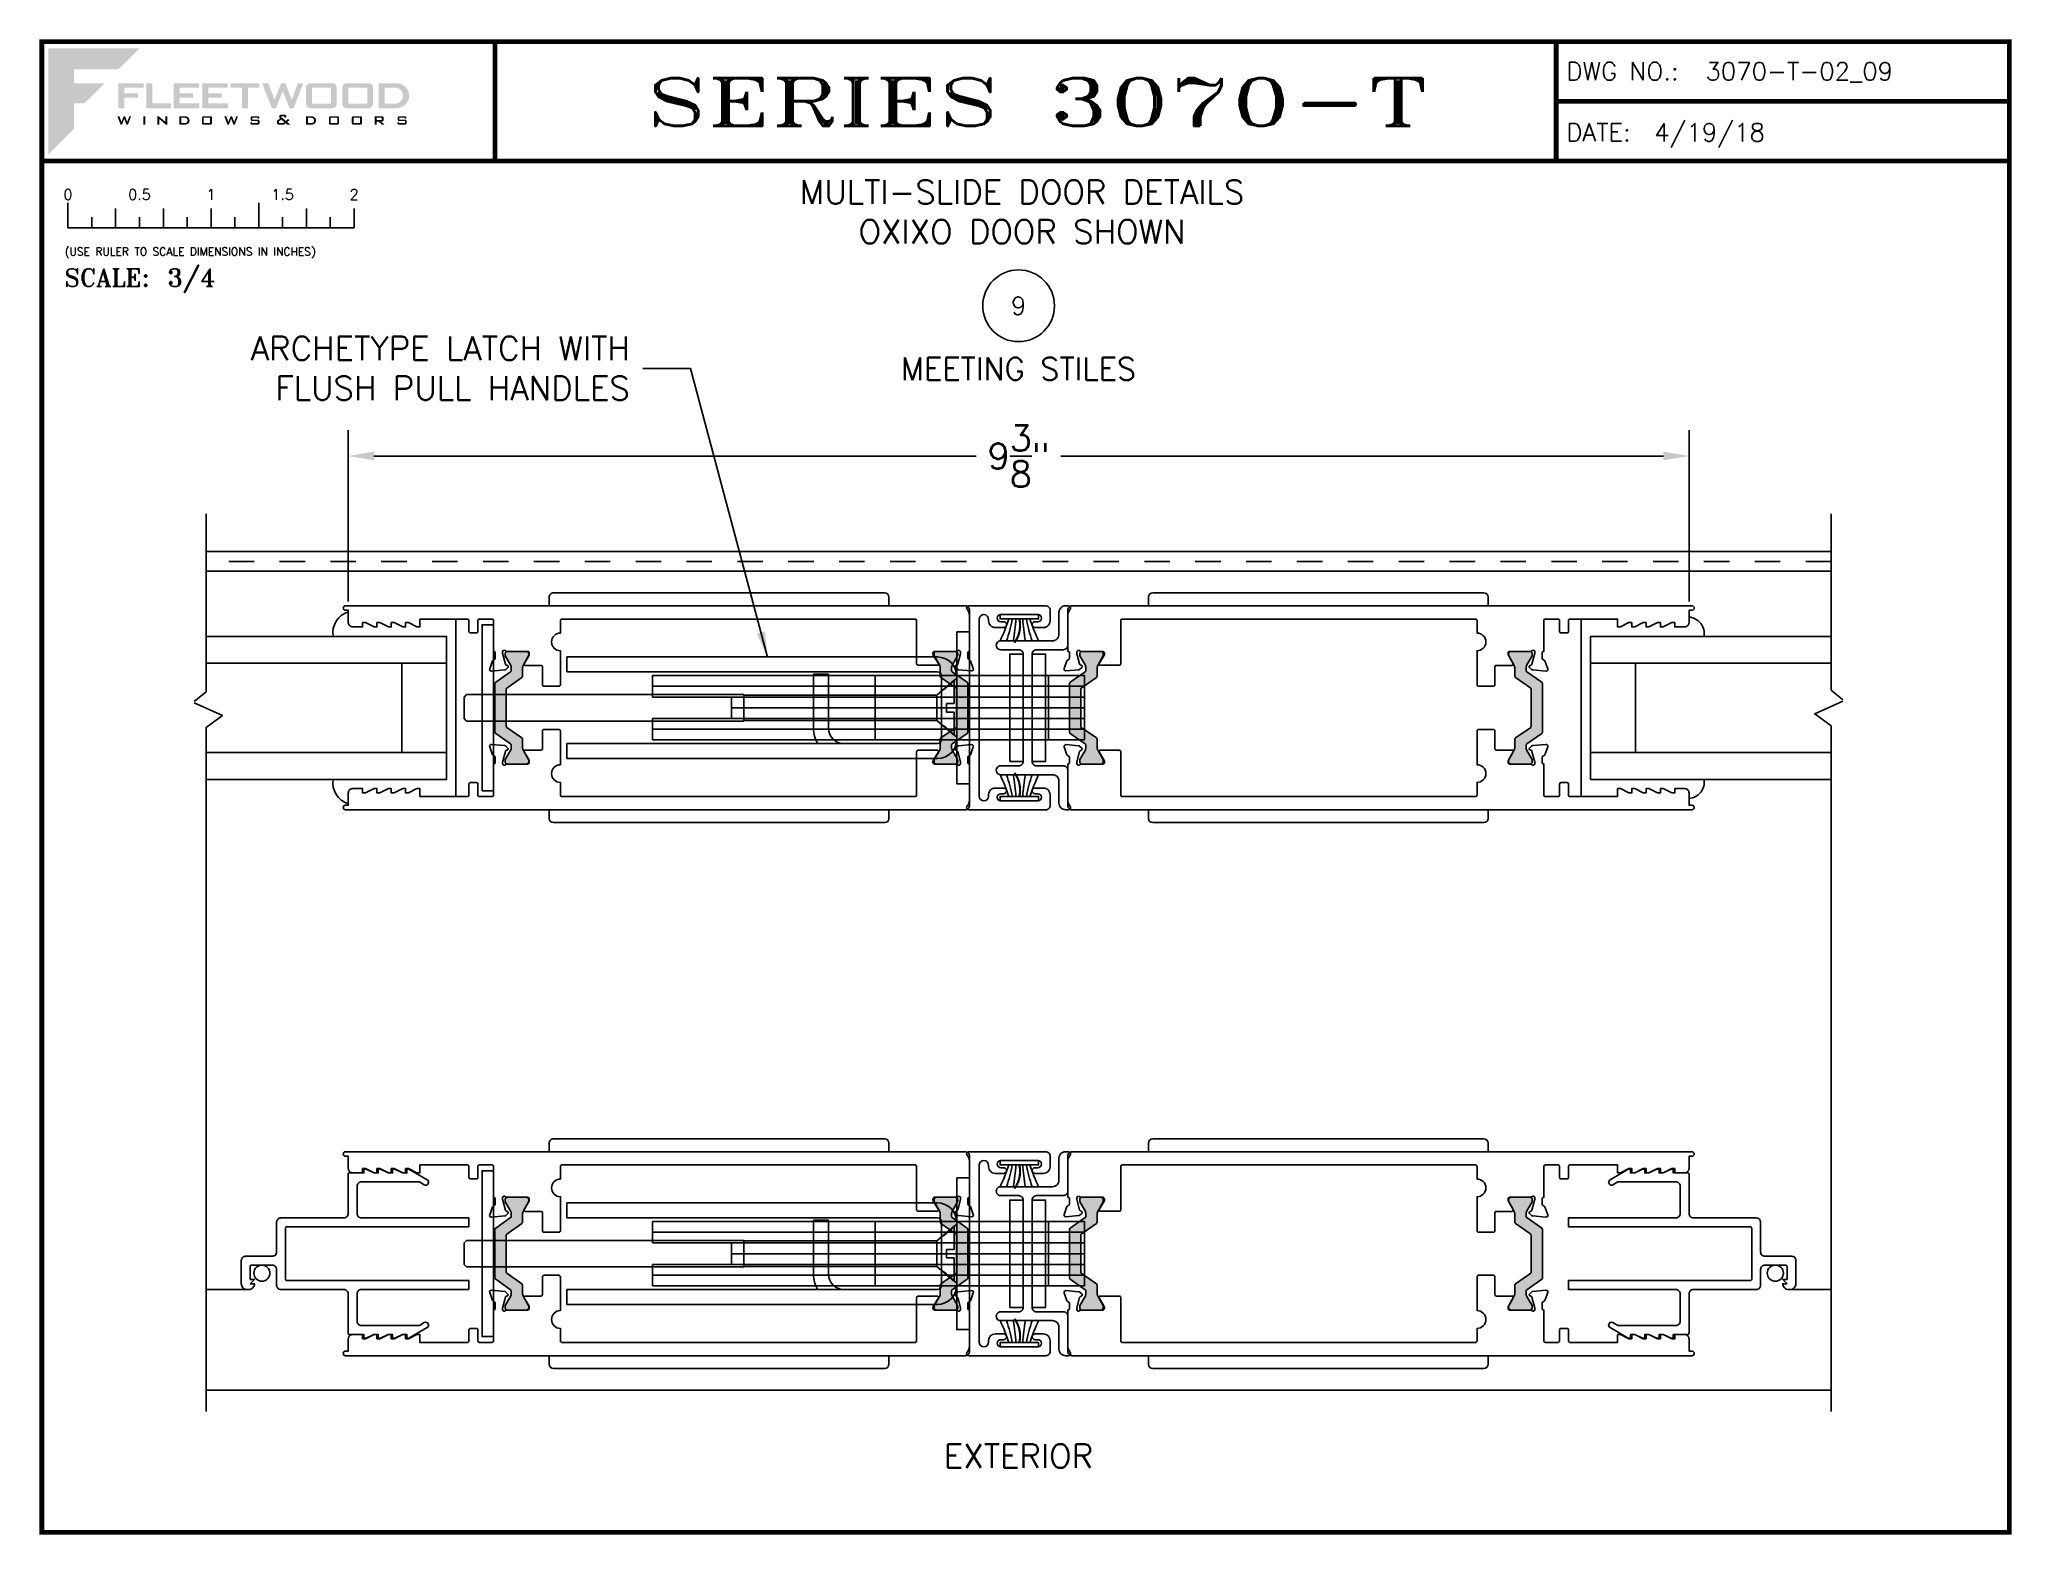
# Paper-space layout 'DETAIL 9' of a CAD drawing. Extents: x 0.1 to 10.5, y 0.1 to 7.9.
# The model-space entities are those that its viewports show. They can reach past a viewport. Long polylines and large blocks are cut down to what shows.
import ezdxf
from ezdxf.enums import TextEntityAlignment as Align

# ---------------------------------------------------------------- set-up
doc = ezdxf.new("R2010")
doc.units = 0
doc.header["$LTSCALE"] = 0.25
doc.header["$MEASUREMENT"] = 0
doc.linetypes.add('HIDDEN', pattern=[0.375, 0.25, -0.125])
doc.layers.get('0').update_dxf_attribs({"linetype": 'CONTINUOUS'})
doc.layers.get('DEFPOINTS').update_dxf_attribs({"color": 1, "linetype": 'CONTINUOUS'})
for name, color, linetype in [('DIM', 7, 'CONTINUOUS'), ('GLASS-VINYL', 7, 'CONTINUOUS'), ('Hardware', 7, 'CONTINUOUS'), ('I-STRUT', 7, 'CONTINUOUS'), ('SASH', 5, 'CONTINUOUS'), ('SEAL', 7, 'CONTINUOUS'), ('SILL-PAN', 7, 'CONTINUOUS'), ('TEXT', 7, 'CONTINUOUS'), ('TITLE-BLOCK', 7, 'CONTINUOUS'), ('TITLE_BLOCK', 7, 'CONTINUOUS'), ('VENT', 5, 'CONTINUOUS')]:
    doc.layers.add(name, color=color, linetype=linetype)
doc.layers.add('VP', color=40, linetype='CONTINUOUS', plot=False)
doc.layers.get('VP').off()
doc.styles.add('ROMANS', font='romans')
doc.styles.add('ROMANT', font='romant')
doc.styles.add('SIMPLEX-094', font='simplex.shx', dxfattribs={"height": 0.094})
doc.styles.get("Standard").update_dxf_attribs({"font": 'simplex.shx'})
doc.dimstyles.new('FULL SCALE', dxfattribs={"dimscale": 0.75, "dimtxt": 0.18, "dimasz": 0.18, "dimexe": 0.18, "dimexo": 0.125, "dimgap": 0.09, "dimtad": 0, "dimtih": 1, "dimtoh": 1, "dimdec": 4, "dimzin": 0, "dimdsep": 46, "dimlunit": 4, "dimtxsty": 'Standard', "dimcen": 0.09, "dimadec": 0, "dimazin": 0, "dimtfac": 1, "dimtdec": 4, "dimtofl": 0, "dimtmove": 0, "dimatfit": 3, "dimfxl": 0, "dimtolj": 1, "dimtzin": 0, "dimarcsym": 0})
doc.dimstyles.new('THREE-QUARTER SCALE', dxfattribs={"dimscale": 0.75, "dimtxt": 0.18, "dimasz": 0.18, "dimexe": 0.18, "dimexo": 0.0625, "dimgap": 0.09, "dimtad": 0, "dimtih": 1, "dimtoh": 1, "dimdec": 4, "dimlfac": 1.333, "dimzin": 0, "dimdsep": 46, "dimlunit": 4, "dimtxsty": 'Standard', "dimcen": 0.09, "dimadec": 0, "dimazin": 0, "dimtfac": 1, "dimtdec": 4, "dimtofl": 0, "dimtmove": 0, "dimatfit": 3, "dimfxl": 0, "dimtolj": 1, "dimtzin": 0, "dimarcsym": 0})

# ---------------------------------------------------------------- blocks, each defined once
blk = doc.blocks.new('Fleetwood_Logo_6-10-15')
h = blk.add_hatch(color=154)
h.dxf.hatch_style = 1
h.paths.add_polyline_path([(0.2526, -0.0017), (0.0019, -0.0017), (0.0019, -0.2942), (0.0725, -0.2236), (0.0725, -0.1535), (0.1007, -0.1535), (0.1567, -0.0976), (0.0725, -0.0976), (0.0725, -0.0596), (0.1946, -0.0596)])
h = blk.add_hatch(color=251)
h.dxf.hatch_style = 1
h.paths.add_polyline_path([(0.2487, -0.1256), (0.2112, -0.1256), (0.2112, -0.1102), (0.2647, -0.1102), (0.2647, -0.0976), (0.1946, -0.0976), (0.1946, -0.1667), (0.2112, -0.1667), (0.2112, -0.1377), (0.2487, -0.1377)])
h = blk.add_hatch(color=251)
h.dxf.hatch_style = 1
h.paths.add_polyline_path([(0.2886, -0.0976), (0.272, -0.0976), (0.272, -0.1667), (0.3401, -0.1667), (0.3401, -0.1535), (0.2886, -0.1535)])
h = blk.add_hatch(color=251)
h.dxf.hatch_style = 1
h.paths.add_polyline_path([(0.4175, -0.0976), (0.3474, -0.0976), (0.3474, -0.1667), (0.4185, -0.1667), (0.4185, -0.1534), (0.364, -0.1534), (0.364, -0.1377), (0.4015, -0.1377), (0.4015, -0.1256), (0.364, -0.1256), (0.364, -0.1102), (0.4175, -0.1102)])
h = blk.add_hatch(color=251)
h.dxf.hatch_style = 1
h.paths.add_polyline_path([(0.4965, -0.0976), (0.4264, -0.0976), (0.4264, -0.1667), (0.4975, -0.1667), (0.4975, -0.1534), (0.443, -0.1534), (0.443, -0.1377), (0.4804, -0.1377), (0.4804, -0.1256), (0.443, -0.1256), (0.443, -0.1102), (0.4965, -0.1102)])
h = blk.add_hatch(color=251)
h.dxf.hatch_style = 1
h.paths.add_polyline_path([(0.5842, -0.0976), (0.5054, -0.0976), (0.5054, -0.1102), (0.5365, -0.1102), (0.5365, -0.1667), (0.5531, -0.1667), (0.5531, -0.1102), (0.5842, -0.1102)])
h = blk.add_hatch(color=251)
h.dxf.hatch_style = 1
h.paths.add_polyline_path([(0.6089, -0.0976), (0.5921, -0.0976), (0.6188, -0.1667), (0.63, -0.1667), (0.6489, -0.1192), (0.6679, -0.1667), (0.6789, -0.1667), (0.7056, -0.0976), (0.6908, -0.0976), (0.6742, -0.1433), (0.6558, -0.0976), (0.6446, -0.0976), (0.6261, -0.1433)])
h = blk.add_hatch(color=251)
h.dxf.hatch_style = 1
h.paths.add_polyline_path([(0.7853, -0.0976), (0.726, -0.0976, 0.414214), (0.7133, -0.1102), (0.7133, -0.154, 0.414214), (0.726, -0.1667), (0.7853, -0.1667, 0.414214), (0.798, -0.154), (0.798, -0.1102, 0.414214)])
h.paths.add_polyline_path([(0.7819, -0.1102), (0.7819, -0.154), (0.7294, -0.154), (0.7294, -0.1102)], flags=16)
h = blk.add_hatch(color=251)
h.dxf.hatch_style = 1
h.paths.add_polyline_path([(0.8856, -0.0976), (0.8262, -0.0976, 0.414214), (0.8136, -0.1102), (0.8136, -0.154, 0.414214), (0.8262, -0.1667), (0.8856, -0.1667, 0.414214), (0.8982, -0.154), (0.8982, -0.1102, 0.414214)])
h.paths.add_polyline_path([(0.8822, -0.1102), (0.8822, -0.154), (0.8296, -0.154), (0.8296, -0.1102)], flags=16)
h = blk.add_hatch(color=251)
h.dxf.hatch_style = 1
h.paths.add_polyline_path([(0.9632, -0.0976), (0.914, -0.0976), (0.914, -0.1667), (0.9632, -0.1667, 1)])
h.paths.add_polyline_path([(0.9301, -0.1102), (0.9593, -0.1102, -1), (0.9593, -0.154), (0.9301, -0.154)], flags=16)
h = blk.add_hatch(color=7)
h.dxf.hatch_style = 1
h.paths.add_polyline_path([(0.2301, -0.1891), (0.2251, -0.1891), (0.2196, -0.2043), (0.2134, -0.1891), (0.2097, -0.1891), (0.2035, -0.2043), (0.1978, -0.1891), (0.1922, -0.1891), (0.2011, -0.2121), (0.2048, -0.2121), (0.2112, -0.1963), (0.2175, -0.2121), (0.2212, -0.2121)])
h = blk.add_hatch(color=7)
h.dxf.hatch_style = 1
h.paths.add_polyline_path([(0.2691, -0.1891), (0.2637, -0.1891), (0.2637, -0.2118), (0.2637, -0.2121), (0.2691, -0.2121)])
h = blk.add_hatch(color=7)
h.dxf.hatch_style = 1
h.paths.add_polyline_path([(0.3077, -0.1964), (0.3259, -0.2121), (0.3298, -0.2121), (0.3298, -0.1891), (0.325, -0.1891), (0.325, -0.2047), (0.3067, -0.1891), (0.3029, -0.1891), (0.3029, -0.2121), (0.3077, -0.2121)])
h = blk.add_hatch(color=7)
h.dxf.hatch_style = 1
h.paths.add_polyline_path([(0.3801, -0.1891), (0.3637, -0.1891), (0.3637, -0.2121), (0.3801, -0.2121, 1)])
h.paths.add_polyline_path([(0.3691, -0.2079), (0.3691, -0.1933), (0.3788, -0.1933, -1), (0.3788, -0.2079)], flags=16)
h = blk.add_hatch(color=7)
h.dxf.hatch_style = 1
h.paths.add_polyline_path([(0.4537, -0.2079), (0.4537, -0.1933, 0.414214), (0.4495, -0.1891), (0.4297, -0.1891, 0.414214), (0.4255, -0.1933), (0.4255, -0.2079, 0.414214), (0.4297, -0.2121), (0.4495, -0.2121, 0.414214)])
h.paths.add_polyline_path([(0.4308, -0.2079), (0.4308, -0.1933), (0.4484, -0.1933), (0.4484, -0.2079)], flags=16)
h = blk.add_hatch(color=7)
h.dxf.hatch_style = 1
h.paths.add_polyline_path([(0.5253, -0.1891), (0.5203, -0.1891), (0.5148, -0.2043), (0.5087, -0.1891), (0.5049, -0.1891), (0.4988, -0.2043), (0.493, -0.1891), (0.4874, -0.1891), (0.4963, -0.2121), (0.5001, -0.2121), (0.5064, -0.1963), (0.5127, -0.2121), (0.5164, -0.2121)])
h = blk.add_hatch(color=7)
h.dxf.hatch_style = 1
h.paths.add_polyline_path([(0.5801, -0.1891), (0.5643, -0.1891, 0.414214), (0.56, -0.1933), (0.56, -0.1981, 0.414214), (0.5643, -0.2024), (0.58, -0.2024), (0.58, -0.2078), (0.5637, -0.2078), (0.5637, -0.2052), (0.5591, -0.2062), (0.5591, -0.2078, 0.414214), (0.5634, -0.2121), (0.5805, -0.2121, 0.414214), (0.5848, -0.2078), (0.5848, -0.2024, 0.414214), (0.5805, -0.1982), (0.5648, -0.1982), (0.5648, -0.193), (0.5798, -0.193), (0.5798, -0.1958), (0.5843, -0.1948), (0.5843, -0.1933, 0.414214)])
h = blk.add_hatch(color=7)
h.dxf.hatch_style = 1
h.paths.add_polyline_path([(0.645, -0.1913, -0.222262), (0.6447, -0.1906), (0.6447, -0.1892), (0.6535, -0.1892), (0.6535, -0.193), (0.6587, -0.1918), (0.6587, -0.189, 0.414214), (0.6544, -0.1847), (0.6437, -0.1847, 0.414214), (0.6394, -0.189), (0.6394, -0.1922, 0.222262), (0.6407, -0.1948), (0.6415, -0.1955), (0.6345, -0.1998, 0.260684), (0.6329, -0.2027), (0.6329, -0.2078, 0.414214), (0.6372, -0.2121), (0.6514, -0.2121, 0.17577), (0.6536, -0.2113), (0.657, -0.2085), (0.6614, -0.2121), (0.6699, -0.2121), (0.6613, -0.2049), (0.6676, -0.1997), (0.6637, -0.1964), (0.6574, -0.2017)])
h.paths.add_polyline_path([(0.6532, -0.2052), (0.6509, -0.2072, -0.17577), (0.6502, -0.2074), (0.6382, -0.2074), (0.6382, -0.2033, -0.260684), (0.6387, -0.2025), (0.6451, -0.1985)], flags=16)
h = blk.add_hatch(color=7)
h.dxf.hatch_style = 1
h.paths.add_polyline_path([(0.7294, -0.1891), (0.713, -0.1891), (0.713, -0.2121), (0.7294, -0.2121, 1)])
h.paths.add_polyline_path([(0.7184, -0.2079), (0.7184, -0.1933), (0.7281, -0.1933, -1), (0.7281, -0.2079)], flags=16)
h = blk.add_hatch(color=7)
h.dxf.hatch_style = 1
h.paths.add_polyline_path([(0.8045, -0.2079), (0.8045, -0.1933, 0.414214), (0.8003, -0.1891), (0.7805, -0.1891, 0.414214), (0.7763, -0.1933), (0.7763, -0.2079, 0.414214), (0.7805, -0.2121), (0.8003, -0.2121, 0.414214)])
h.paths.add_polyline_path([(0.7816, -0.2079), (0.7816, -0.1933), (0.7992, -0.1933), (0.7992, -0.2079)], flags=16)
h = blk.add_hatch(color=7)
h.dxf.hatch_style = 1
h.paths.add_polyline_path([(0.8678, -0.2079), (0.8678, -0.1933, 0.414214), (0.8636, -0.1891), (0.8438, -0.1891, 0.414214), (0.8396, -0.1933), (0.8396, -0.2079, 0.414214), (0.8438, -0.2121), (0.8636, -0.2121, 0.414214)])
h.paths.add_polyline_path([(0.8449, -0.2079), (0.8449, -0.1933), (0.8624, -0.1933), (0.8624, -0.2079)], flags=16)
h = blk.add_hatch(color=7)
h.dxf.hatch_style = 1
h.paths.add_polyline_path([(0.9277, -0.1993), (0.9277, -0.1933, 0.414214), (0.9235, -0.1891), (0.9028, -0.1891), (0.9028, -0.2121), (0.9082, -0.2121), (0.9082, -0.2035), (0.9131, -0.2035), (0.9224, -0.2121), (0.9303, -0.2121), (0.9197, -0.2035), (0.9235, -0.2035, 0.414214)])
h.paths.add_polyline_path([(0.9082, -0.1993), (0.9082, -0.1933), (0.9214, -0.1933, -0.414214), (0.9224, -0.1943), (0.9224, -0.1983, -0.414214), (0.9214, -0.1993)], flags=16)
h = blk.add_hatch(color=7)
h.dxf.hatch_style = 1
h.paths.add_polyline_path([(0.9867, -0.1982), (0.971, -0.1982), (0.971, -0.193), (0.9859, -0.193), (0.9859, -0.1958), (0.9905, -0.1948), (0.9905, -0.1933, 0.414214), (0.9863, -0.1891), (0.9705, -0.1891, 0.414214), (0.9662, -0.1933), (0.9662, -0.1981, 0.414214), (0.9705, -0.2024), (0.9862, -0.2024), (0.9862, -0.2078), (0.9699, -0.2078), (0.9699, -0.2052), (0.9653, -0.2062), (0.9653, -0.2078, 0.414214), (0.9696, -0.2121), (0.9867, -0.2121, 0.414214), (0.991, -0.2078), (0.991, -0.2024, 0.414214)])
blk = doc.blocks.new('A-SIZE_L')
for p, q in [((8.095, 7.907), (8.095, 7.282)), ((8.095, 7.594), (10.47, 7.594)), ((0.157, 7.282), (10.47, 7.282))]:
    blk.add_line(p, q)
at = {"const_width": 0.025}
for points in [[(0.157, 7.907), (10.47, 7.907), (10.47, 0.093), (0.157, 0.093), (0.157, 7.907)], [(2.532, 7.907), (2.532, 7.282)], [(8.095, 7.907), (8.095, 7.282)], [(8.095, 7.594), (10.47, 7.594)], [(0.157, 7.282), (10.47, 7.282)]]:
    blk.add_lwpolyline(points, dxfattribs=at)
at = {"xscale": 1.898091133004928, "yscale": 1.898091133004928, "zscale": 1.898091133004928}
blk.add_blockref('Fleetwood_Logo_6-10-15', (0.188, 7.875), dxfattribs=at)
for s, style, p in [('DWG NO.:', 'SIMPLEX-094', (8.149, 7.705)), ('DATE:', 'SIMPLEX-094', (8.148, 7.385)), ('SCALE:', 'ROMANT', (0.276, 6.623))]:
    blk.add_text(s, height=0.094, dxfattribs=dict(style=style)).set_placement(p)
for tag, p, style in [('DWG_NO', (8.878, 7.705), 'SIMPLEX-094'), ('DATE', (8.609, 7.385), 'SIMPLEX-094'), ('SCALE', (0.814, 6.623), 'ROMANT')]:
    blk.add_attdef(tag, p, '', height=0.094, dxfattribs=dict(style=style))
for tag, height, style, width, p, p2 in [('DWG_NO', 0.094, 'SIMPLEX-094', 2.60233, (8.876, 7.704), (10.367, 7.704)), ('PRODUCT', 0.25, 'ROMANT', 2.260212, (3.282, 7.465), (7.345, 7.465))]:
    blk.add_attdef(tag, text='', height=height, dxfattribs=dict(style=style, width=width)).set_placement(p, p2, align=Align.FIT)
blk = doc.blocks.new('Three Quarter')
for p, q in [((0.137, -0.219), (0.137, -0.35)), ((0.262, -0.294), (0.262, -0.35)), ((0.387, -0.249), (0.387, -0.35)), ((0.512, -0.294), (0.512, -0.35)), ((0.637, -0.249), (0.637, -0.35)), ((0.762, -0.294), (0.762, -0.35)), ((0.887, -0.249), (0.887, -0.35)), ((1.012, -0.294), (1.012, -0.35)), ((1.137, -0.219), (1.137, -0.35)), ((1.262, -0.294), (1.262, -0.35)), ((1.387, -0.249), (1.387, -0.35)), ((1.512, -0.294), (1.512, -0.35)), ((1.637, -0.249), (1.637, -0.35)), ((0.137, -0.35), (1.637, -0.35))]:
    blk.add_line(p, q)
for s, p in [('0', (0.137, -0.219)), ('0.5', (0.512, -0.219)), ('1', (0.887, -0.219)), ('1.5', (1.262, -0.219)), ('2', (1.637, -0.219))]:
    blk.add_text(s, height=0.055).set_placement(p, align=Align.BOTTOM_CENTER)
at = {"style": 'ROMANS'}
blk.add_text('(USE RULER TO SCALE DIMENSIONS IN INCHES)', height=0.04115, dxfattribs=at).set_placement((0.12, -0.495))
blk = doc.blocks.new('sectball')
blk.add_circle((0, 0), 0.125)
blk.add_attdef('NO', text='', height=0.062).set_placement((0, 0), align=Align.MIDDLE_CENTER)
for tag, p in [('LINE1', (0, -0.2588)), ('LINE2', (0, -0.3864)), ('LINE3', (0, -0.5214))]:
    blk.add_attdef(tag, text='', height=0.078).set_placement(p, align=Align.CENTER)
blk = doc.blocks.new('*D57')
at = {"layer": 'DEFPOINTS', "color": 0}
for p in [(1.763, 5.735), (1.763, 4.927), (8.792, 4.927)]:
    blk.add_point(p, dxfattribs=at)
at = {"layer": 'DIM', "color": 0, "lineweight": -2}
for p, q in [((1.763, 4.973), (1.763, 5.87)), ((8.792, 4.973), (8.792, 5.87)), ((1.898, 5.735), (5.055, 5.735)), ((8.657, 5.735), (5.499, 5.735))]:
    blk.add_line(p, q, dxfattribs=at)
at = {"layer": 'DIM', "color": 0}
for points in [[(1.898, 5.758), (1.898, 5.713), (1.763, 5.735)], [(8.657, 5.758), (8.657, 5.713), (8.792, 5.735)]]:
    blk.add_solid(points, dxfattribs=at)
at = {"layer": 'DIM', "color": 0, "insert": (5.277, 5.735), "char_height": 0.135, "attachment_point": 5}
blk.add_mtext('\\A1;9{\\H1.000000x;\\S3/8;}"', dxfattribs=at)
blk = doc.blocks.new('3766 SCREEN ADAPTER')
blk.add_line((0.25, 1.836), (0.25, 1.544))
blk.add_lwpolyline([(0.21, 1.528), (0.18, 1.498), (0.18, 1.528), (0.09, 1.528, 0.414214), (0.08, 1.518), (0.08, 1.373, 0.414214), (0.11, 1.343), (0.22, 1.343, -0.414214), (0.25, 1.313), (0.25, 0.873, 0.414214), (0.28, 0.843), (0.555, 0.843, -0.414214), (0.565, 0.833), (0.565, 0.733), (0.59, 0.733), (0.59, 0.718), (0.565, 0.663), (0.565, 0.633), (0.59, 0.633), (0.59, 0.618), (0.565, 0.563), (0.565, 0.533), (0.59, 0.533), (0.59, 0.518), (0.565, 0.463), (0.565, 0.433), (0.59, 0.433), (0.59, 0.418), (0.517, 0.291, -1), (0.482, 0.311), (0.502, 0.345, 0.131652), (0.503, 0.35), (0.503, 0.75, 0.414214), (0.472, 0.781), (0.28, 0.781, 0.414214), (0.25, 0.751), (0.25, 0), (0.188, 0), (0.188, 1.271, 0.414214), (0.178, 1.281), (-0.178, 1.281, 0.414214), (-0.188, 1.271), (-0.188, 0), (-0.25, 0), (-0.25, 0.751, 0.414214), (-0.28, 0.781), (-0.472, 0.781, 0.414214), (-0.503, 0.75), (-0.503, 0.35, 0.131652), (-0.502, 0.345), (-0.482, 0.311, -1), (-0.517, 0.291), (-0.59, 0.418), (-0.59, 0.433), (-0.565, 0.433), (-0.565, 0.463), (-0.59, 0.518), (-0.59, 0.533), (-0.565, 0.533), (-0.565, 0.563), (-0.59, 0.618), (-0.59, 0.633), (-0.565, 0.633), (-0.565, 0.663), (-0.59, 0.718), (-0.59, 0.733), (-0.565, 0.733), (-0.565, 0.833, -0.414214), (-0.555, 0.843), (-0.28, 0.843, 0.414214), (-0.25, 0.873), (-0.25, 1.313, -0.414214), (-0.22, 1.343), (-0.012, 1.343, 0.414214), (0.018, 1.373), (0.018, 1.56, -0.414214), (0.048, 1.59), (0.21, 1.59, -0.414214), (0.25, 1.55), (0.25, 1.538, -0.414214), (0.21, 1.498)], format="xyb", close=True)
blk.add_circle((0.136, 1.446), 0.0563)
blk = doc.blocks.new('*U125')
for centre, radius, start, end in [((-0.303, 1.135), 1.112, 287.4409, 295.9325), ((-0.19, 1.188), 1.16, 280.9256, 288.7507), ((-0.031, 1.124), 1.102, 273.1709, 281.1969), ((-0.031, -1.124), 1.102, 78.8031, 86.8291), ((-0.19, -1.188), 1.16, 71.2493, 79.0744), ((-0.303, -1.135), 1.112, 64.0675, 72.5591)]:
    blk.add_arc(centre, radius, start, end)
at = {"layer": 'SEAL'}
blk.add_lwpolyline([(0, -0.135), (0, 0.135), (0.03, 0.135), (0.03, -0.135)], close=True, dxfattribs=at)
at = {"layer": 'SEAL', "const_width": 0.015}
blk.add_lwpolyline([(0.03, 0, 0.219791), (0.196, 0.034)], format="xyb", dxfattribs=at)
at = {"flags": 9}
for tag, p in [('MANUFACTURER_PART_#', (0, -0.199)), ('FLEETWOOD_PART_#', (-0.001, -0.249))]:
    blk.add_attdef(tag, p, '', height=0.0312, dxfattribs=at)
blk = doc.blocks.new('Yoke Strike Plate')
for points in [[(-0.094, -0.375), (-0.094, 0.375), (0, 0.375), (0, -0.375)], [(0.062, -0.375), (0.062, 0.375), (0.156, 0.375), (0.156, -0.375)]]:
    blk.add_lwpolyline(points, close=True)
blk = doc.blocks.new('3776-Archetype_Lock_Stile')
at = {"layer": 'I-STRUT'}
h = blk.add_hatch(color=256, dxfattribs=at)
h.dxf.hatch_style = 1
h.paths.add_polyline_path([(0.079, 0.131, -0.244698), (0.082, 0.137), (0.188, 0.211, 0.244698), (0.193, 0.221), (0.193, 0.276, -0.131652), (0.199, 0.299), (0.235, 0.362, 0.131652), (0.236, 0.366), (0.236, 0.378, 0.414214), (0.22, 0.394), (0.087, 0.394, 0.414837), (0.071, 0.378), (0.071, 0.366, 0.131652), (0.072, 0.362), (0.108, 0.299, -0.131652), (0.114, 0.276), (0.114, 0.262, -0.244698), (0.109, 0.252), (0.005, 0.179, 0.244698), (0, 0.17), (0, -0.17, 0.244698), (0.005, -0.179), (0.109, -0.252, -0.103471), (0.112, -0.256, -0.13774), (0.114, -0.262), (0.114, -0.276, -0.131652), (0.108, -0.299), (0.072, -0.362, 0.131652), (0.071, -0.366), (0.071, -0.378, 0.414214), (0.087, -0.394), (0.22, -0.394, 0.414817), (0.236, -0.378), (0.236, -0.366, 0.131652), (0.235, -0.362), (0.199, -0.299, -0.131652), (0.193, -0.276), (0.193, -0.221, 0.244698), (0.188, -0.211), (0.082, -0.137, -0.244698), (0.079, -0.131)])
h = blk.add_hatch(color=256, dxfattribs=at)
h.dxf.hatch_style = 1
h.paths.add_polyline_path([(3.305, 0.17, 0.244698), (3.3, 0.179), (3.196, 0.252, -0.244698), (3.191, 0.262), (3.191, 0.276, -0.131652), (3.197, 0.299), (3.233, 0.362, 0.131652), (3.234, 0.366), (3.234, 0.378, 0.414214), (3.218, 0.394), (3.085, 0.394, 0.414833), (3.069, 0.378), (3.069, 0.366, 0.143191), (3.07, 0.361), (3.07, 0.361), (3.106, 0.299, -0.131652), (3.112, 0.276), (3.112, 0.221, 0.244698), (3.117, 0.211), (3.223, 0.137, -0.244698), (3.226, 0.131), (3.226, -0.131, -0.244698), (3.223, -0.137), (3.117, -0.211, 0.244698), (3.112, -0.221), (3.112, -0.276, -0.131652), (3.106, -0.299), (3.07, -0.361), (3.07, -0.362, 0.113585), (3.069, -0.366), (3.069, -0.378, 0.414214), (3.085, -0.394), (3.218, -0.394, 0.414849), (3.234, -0.378), (3.234, -0.366, 0.131652), (3.233, -0.362), (3.197, -0.299, -0.131652), (3.191, -0.276), (3.191, -0.262, -0.13774), (3.193, -0.256, -0.103471), (3.196, -0.252), (3.3, -0.179, 0.244698), (3.305, -0.17)])
for points in [[(3.358, 0.62), (3.415, 0.62), (3.325, 0.62, 0.414214), (3.315, 0.61), (3.315, 0.394, 0.414214), (3.303, 0.382), (3.303, 0.347, 0.359508), (3.313, 0.335, -0.263725), (3.322, 0.328), (3.342, 0.272, -0.548619), (3.33, 0.256), (3.237, 0.264, -0.176327), (3.229, 0.268), (3.215, 0.282, -0.57735), (3.219, 0.295), (3.223, 0.297, 0.267949), (3.231, 0.305), (3.252, 0.381, 0.065543), (3.252, 0.384), (3.252, 0.39, 0.6885), (3.231, 0.398, -0.213422), (3.223, 0.394), (3.077, 0.394, 0.414214), (3.065, 0.382), (3.065, 0.373, 0.137872), (3.067, 0.367), (3.1, 0.308, -0.585524), (3.093, 0.296), (2.983, 0.296, 0.414214), (2.973, 0.286), (2.973, 0.16, -0.414214), (2.963, 0.15), (2.858, 0.15, -0.414214), (2.848, 0.16), (2.848, 0.398, 1), (2.848, 0.522), (2.848, 0.61, 0.414214), (2.838, 0.62), (0.368, 0.62, 0.406968), (0.358, 0.61), (0.358, 0.307, -0.414214), (0.348, 0.297), (0.213, 0.297, -0.585524), (0.206, 0.309), (0.242, 0.368, 0.137872), (0.244, 0.374), (0.244, 0.382, 0.414214), (0.232, 0.394), (0.08, 0.394, -0.213422), (0.071, 0.398, 0.6885), (0.051, 0.39), (0.051, 0.381, 0.065543), (0.051, 0.378), (0.07, 0.306, 0.267949), (0.079, 0.298), (0.083, 0.297, -0.57735), (0.087, 0.284), (0.072, 0.27, -0.176327), (0.065, 0.266), (-0.026, 0.258, -0.548619), (-0.038, 0.274), (-0.038, 0.274), (-0.018, 0.329, -0.263725), (-0.01, 0.336, 0.359508), (0, 0.348), (0, 0.382, 0.414214), (-0.012, 0.394), (-0.012, 0.682, -0.414214), (0.019, 0.713), (4.35, 0.713, -1), (4.35, 0.681), (4.33, 0.681), (4.33, 0.596, -0.414214), (4.299, 0.565), (4.23, 0.565), (4.23, 0.595), (4.21, 0.595), (4.15, 0.565), (4.13, 0.565), (4.13, 0.595), (4.11, 0.595), (4.05, 0.565), (4.03, 0.565), (4.03, 0.595), (4.01, 0.595), (3.95, 0.565), (3.93, 0.565), (3.93, 0.595), (3.91, 0.595), (3.85, 0.565), (3.83, 0.565), (3.83, 0.62), (3.497, 0.62, 0.414214), (3.487, 0.61), (3.487, 0.533, -0.414214), (3.477, 0.523), (3.435, 0.523, -0.414214), (3.425, 0.533), (3.425, 0.61, 0.414214), (3.415, 0.62)], [(3.358, -0.62), (3.415, -0.62), (3.325, -0.62, -0.414214), (3.315, -0.61), (3.315, -0.394, -0.414214), (3.303, -0.382), (3.303, -0.347, -0.359508), (3.313, -0.335, 0.263725), (3.322, -0.328), (3.342, -0.272, 0.548619), (3.33, -0.256), (3.237, -0.264, 0.176327), (3.229, -0.268), (3.215, -0.282, 0.57735), (3.219, -0.295), (3.223, -0.297, -0.267949), (3.231, -0.305), (3.252, -0.381, -0.065543), (3.252, -0.384), (3.252, -0.39, -0.6885), (3.231, -0.398, 0.213422), (3.223, -0.394), (3.077, -0.394, -0.414214), (3.065, -0.382), (3.065, -0.373, -0.137872), (3.067, -0.367), (3.1, -0.308, 0.585524), (3.093, -0.296), (2.983, -0.296, -0.414214), (2.973, -0.286), (2.973, -0.161, 0.414214), (2.963, -0.151), (2.858, -0.151, 0.414214), (2.848, -0.161), (2.848, -0.398, -1), (2.848, -0.522), (2.848, -0.61, -0.414214), (2.838, -0.62), (0.368, -0.62, -0.406968), (0.358, -0.61), (0.358, -0.307, 0.414214), (0.348, -0.297), (0.213, -0.297, 0.585524), (0.206, -0.309), (0.242, -0.368, -0.137872), (0.244, -0.374), (0.244, -0.382, -0.414214), (0.232, -0.394), (0.08, -0.394, 0.213422), (0.071, -0.398, -0.6885), (0.051, -0.39), (0.051, -0.381, -0.065543), (0.051, -0.378), (0.07, -0.306, -0.267949), (0.079, -0.298), (0.083, -0.297, 0.57735), (0.087, -0.284), (0.072, -0.27, 0.176327), (0.065, -0.266), (-0.026, -0.258, 0.548619), (-0.038, -0.274), (-0.038, -0.274), (-0.018, -0.329, 0.263725), (-0.01, -0.336, -0.359508), (0, -0.348), (0, -0.382, -0.414214), (-0.012, -0.394), (-0.012, -0.682, 0.414214), (0.019, -0.713), (4.35, -0.713, 1), (4.35, -0.681), (4.33, -0.681), (4.33, -0.596, 0.414214), (4.299, -0.565), (4.23, -0.565), (4.23, -0.595), (4.21, -0.595), (4.15, -0.565), (4.13, -0.565), (4.13, -0.595), (4.11, -0.595), (4.05, -0.565), (4.03, -0.565), (4.03, -0.595), (4.01, -0.595), (3.95, -0.565), (3.93, -0.565), (3.93, -0.595), (3.91, -0.595), (3.85, -0.565), (3.83, -0.565), (3.83, -0.62), (3.497, -0.62, -0.414214), (3.487, -0.61), (3.487, -0.533, 0.414214), (3.477, -0.523), (3.435, -0.523, 0.414214), (3.425, -0.533), (3.425, -0.61, -0.414214), (3.415, -0.62)]]:
    blk.add_lwpolyline(points, format="xyb")
for points in [[(0.079, 0.131), (0.079, -0.131, 0.244698), (0.082, -0.137), (0.188, -0.211, -0.244698), (0.193, -0.221), (0.193, -0.276, 0.131652), (0.199, -0.299), (0.235, -0.362, -0.131652), (0.236, -0.366), (0.236, -0.378, -0.414214), (0.22, -0.394), (0.087, -0.394, -0.414214), (0.071, -0.378), (0.071, -0.366, -0.131652), (0.072, -0.362), (0.108, -0.299, 0.131652), (0.114, -0.276), (0.114, -0.262, 0.13774), (0.112, -0.256, 0.103471), (0.109, -0.252), (0.005, -0.179, -0.244698), (0, -0.17), (0, 0.17, -0.244698), (0.005, 0.179), (0.109, 0.252, 0.244698), (0.114, 0.262), (0.114, 0.276, 0.131652), (0.108, 0.299), (0.072, 0.362, -0.131652), (0.071, 0.366), (0.071, 0.378, -0.414214), (0.087, 0.394), (0.22, 0.394, -0.414214), (0.236, 0.378), (0.236, 0.366, -0.131652), (0.235, 0.362), (0.199, 0.299, 0.131652), (0.193, 0.276), (0.193, 0.221, -0.244698), (0.188, 0.211), (0.082, 0.137, 0.244698)], [(3.226, 0.131), (3.226, -0.131, -0.244698), (3.223, -0.137), (3.117, -0.211, 0.244698), (3.112, -0.221), (3.112, -0.276, -0.131652), (3.106, -0.299), (3.07, -0.362, 0.131652), (3.069, -0.366), (3.069, -0.378, 0.414214), (3.085, -0.394), (3.218, -0.394, 0.414214), (3.234, -0.378), (3.234, -0.366, 0.131652), (3.233, -0.362), (3.197, -0.299, -0.131652), (3.191, -0.276), (3.191, -0.262, -0.13774), (3.193, -0.256, -0.103471), (3.196, -0.252), (3.3, -0.179, 0.244698), (3.305, -0.17), (3.305, 0.17, 0.244698), (3.3, 0.179), (3.196, 0.252, -0.244698), (3.191, 0.262), (3.191, 0.276, -0.131652), (3.197, 0.299), (3.233, 0.362, 0.131652), (3.234, 0.366), (3.234, 0.378, 0.414214), (3.218, 0.394), (3.085, 0.394, 0.414214), (3.069, 0.378), (3.069, 0.366, 0.131652), (3.07, 0.362), (3.106, 0.299, -0.131652), (3.112, 0.276), (3.112, 0.221, 0.244698), (3.117, 0.211), (3.223, 0.137, -0.244698)]]:
    blk.add_lwpolyline(points, format="xyb", close=True, dxfattribs=at)
blk = doc.blocks.new('Flush_Pull_Archetype')
at = {"layer": 'Hardware'}
for p, q in [((-2.926, 0.773), (-2.926, 0.713)), ((-0.581, 0.803), (-2.896, 0.803)), ((-0.551, 0.713), (-0.551, 0.773))]:
    blk.add_line(p, q, dxfattribs=at)
for centre, start, end in [((-2.896, 0.773), 90, 180), ((-0.581, 0.773), 0, 90)]:
    blk.add_arc(centre, 0.03, start, end, dxfattribs=at)
blk = doc.blocks.new('Flush_Pulls_Archetype')
at = {"layer": 'Hardware'}
blk.add_blockref('Flush_Pull_Archetype', (0, 0), dxfattribs=at)
at = {"layer": 'Hardware', "xscale": -1, "rotation": 180}
blk.add_blockref('Flush_Pull_Archetype', (0, 0), dxfattribs=at)
blk = doc.blocks.new('Archetype_Latch_Thermal')
at = {"layer": 'Hardware'}
for p, q in [((2.803, 0.355), (0.213, 0.355)), ((2.803, 0.25), (2.803, 0.355)), ((-0.815, 0.225), (2.204, 0.225)), ((-0.815, 0.225), (-0.815, -0.225)), ((-0.815, 0.15), (2.204, 0.15)), ((-0.565, -0.225), (-0.565, 0.225)), ((0.096, 0.193), (0.096, 0.03)), ((0.217, 0.089), (0.096, 0.193)), ((0.183, -0.22), (0.183, 0.22)), ((0.213, 0.25), (2.803, 0.25)), ((0.647, -0.225), (0.647, 0.225)), ((1.078, 0.235), (0.973, 0.235)), ((0.973, -0.145), (0.973, 0.235)), ((1.078, -0.145), (1.078, 0.235)), ((2.204, 0.225), (2.204, 0.075)), ((-0.815, 0.075), (2.204, 0.075)), ((-0.815, 0), (1.652, 0)), ((0.096, 0.03), (0.149, 0.03)), ((0.149, 0.03), (0.149, -0.03)), ((0.217, 0.089), (1.565, 0.089)), ((0.217, 0.089), (0.217, -0.089)), ((1.565, 0.093), (3.503, 0.093)), ((1.565, 0.093), (1.565, -0.093)), ((1.652, -0.075), (1.652, 0.075)), ((3.503, 0.093), (3.521, 0.075)), ((3.521, 0.075), (3.521, -0.075)), ((-0.815, -0.075), (2.204, -0.075)), ((0.096, -0.192), (0.096, -0.03)), ((0.096, -0.03), (0.149, -0.03)), ((0.217, -0.089), (0.096, -0.192)), ((0.217, -0.089), (1.565, -0.089)), ((1.565, -0.093), (3.503, -0.093)), ((2.204, -0.075), (2.204, -0.225)), ((3.503, -0.093), (3.521, -0.075)), ((-0.815, -0.15), (2.204, -0.15)), ((-0.815, -0.225), (2.204, -0.225)), ((2.803, -0.25), (0.213, -0.25)), ((2.803, -0.355), (2.803, -0.25)), ((0.213, -0.355), (2.803, -0.355))]:
    blk.add_line(p, q, dxfattribs=at)
at = {"layer": 'Hardware', "ltscale": 0.5}
for p, q in [((0.078, 0.206), (0.171, 0.125)), ((0.171, -0.125), (0.078, -0.205))]:
    blk.add_line(p, q, dxfattribs=at)
at = {"layer": 'Hardware', "ltscale": 0.3}
blk.add_line((0.217, 0), (0.852, 0), dxfattribs=at)
at = {"layer": 'Hardware'}
for points in [[(3.315, -0.58), (3.395, -0.58), (3.395, 0.58), (3.315, 0.58)], [(0.078, 0.531), (-0.012, 0.531), (-0.012, -0.531), (0.078, -0.531)]]:
    blk.add_lwpolyline(points, close=True, dxfattribs=at)
for centre, radius, start, end in [((0.213, 0.22), 0.135, 90, 180), ((0.213, 0.22), 0.03, 90, 180), ((0.213, -0.22), 0.135, 180, 270), ((0.213, -0.22), 0.03, 180, 270), ((0.868, -0.145), 0.105, 270, 360), ((0.868, -0.145), 0.21, 330, 360)]:
    blk.add_arc(centre, radius, start, end, dxfattribs=at)
blk = doc.blocks.new('Thermal_Archetype_Lock_Stile_wHardware')
for name in ['3776-Archetype_Lock_Stile', 'Archetype_Latch_Thermal']:
    blk.add_blockref(name, (0.285, 0))
at = {"xscale": -1}
blk.add_blockref('Flush_Pulls_Archetype', (0.285, 0), dxfattribs=at)
blk = doc.blocks.new('Thermal_Archetype_Meeting_Stiles_wHardware')
blk.add_lwpolyline([(-0.125, 0.651), (0.135, 0.651, -1), (0.135, 0.601), (0.115, 0.601, 1.000009), (0.115, 0.561), (0.174, 0.561, 0.414214), (0.22, 0.607), (0.22, 0.682, 0.414214), (0.189, 0.713), (-0.349, 0.713, 0.650938), (-0.36, 0.688, -0.186452), (-0.344, 0.646), (-0.344, 0), (-0.344, -0.646, -0.186452), (-0.36, -0.688, 0.650938), (-0.349, -0.713), (0.189, -0.713, 0.414214), (0.22, -0.682), (0.22, -0.607, 0.414214), (0.174, -0.561), (0.115, -0.561, 1.000009), (0.115, -0.601), (0.135, -0.601, -1), (0.135, -0.651), (-0.125, -0.651, -1), (-0.125, -0.601), (-0.105, -0.601, 1.000009), (-0.105, -0.561), (-0.164, -0.561, 0.414214), (-0.21, -0.607), (-0.21, -0.618, -1), (-0.276, -0.618), (-0.276, 0.618, -1), (-0.21, 0.618), (-0.21, 0.607, 0.414214), (-0.164, 0.561), (-0.105, 0.561, 1.000009), (-0.105, 0.601), (-0.125, 0.601, -1), (-0.125, 0.651)], format="xyb")
blk.add_lwpolyline([(-0.125, -0.468), (0.236, -0.468, -0.414214), (0.282, -0.514), (0.282, -0.667, 0.414214), (0.328, -0.713), (0.349, -0.713, 0.650938), (0.36, -0.688, -0.186452), (0.344, -0.646), (0.344, -0.437, 0.414214), (0.313, -0.406), (0.125, -0.406, -0.414214), (0.094, -0.375), (0.094, 0.375, -0.414214), (0.125, 0.406), (0.313, 0.406, 0.414214), (0.344, 0.437), (0.344, 0.646, -0.186452), (0.36, 0.688, 0.650938), (0.349, 0.713), (0.328, 0.713, 0.414214), (0.282, 0.667), (0.282, 0.514, -0.414214), (0.236, 0.468), (-0.125, 0.468, 1.000007), (-0.125, 0.406), (0.001, 0.406, -0.414214), (0.032, 0.375), (0.032, -0.375, -0.414214), (0.001, -0.406), (-0.125, -0.406, 1.000007)], format="xyb", close=True)
at = {"xscale": -1}
for name, p in [('Thermal_Archetype_Lock_Stile_wHardware', (-0.07, 0)), ('Flush_Pulls_Archetype', (0.356, 0))]:
    blk.add_blockref(name, p, dxfattribs=at)
blk.add_blockref('3776-Archetype_Lock_Stile', (0.356, 0))
at = {"layer": 'Hardware'}
blk.add_blockref('Yoke Strike Plate', (0.032, 0), dxfattribs=at)
at = {"layer": 'SEAL', "xscale": -1, "rotation": 90}
blk.add_blockref('*U125', (0.005, 0.651), dxfattribs=at)
at = {"layer": 'SEAL', "rotation": 90}
blk.add_blockref('*U125', (0.005, -0.651), dxfattribs=at)

msp = doc.modelspace()

# ---------------------------------------------------------------- linework, layer by layer
at = {"color": 7}
for p, q in [((-0.287, 2.642), (1.394, 2.642)), ((1.081, 2.642), (1.081, 2.329)), ((11.071, 2.642), (9.39, 2.642)), ((9.703, 2.642), (9.703, 2.329)), ((1.081, 2.017), (1.081, 2.329)), ((9.703, 2.017), (9.703, 2.329)), ((-0.287, 2.017), (1.394, 2.017)), ((11.071, 2.017), (9.39, 2.017))]:
    msp.add_line(p, q, dxfattribs=at)
for points in [[(-0.287, 2.829), (1.394, 2.829), (1.394, 2.329), (1.394, 1.829), (-0.287, 1.829)], [(11.071, 2.829), (9.39, 2.829), (9.39, 2.329), (9.39, 1.829), (11.071, 1.829)]]:
    msp.add_lwpolyline(points, dxfattribs=at)
for centre, start, end in [((10.068, 2.848), 350.759, 85.3773), ((10.068, 1.811), 274.6227, 9.241)]:
    msp.add_arc(centre, 0.116, start, end)
at = {"layer": 'GLASS-VINYL', "color": 7}
for p, q in [((1.459, 2.95), (1.459, 1.71)), ((9.325, 2.95), (9.325, 1.71))]:
    msp.add_line(p, q, dxfattribs=at)
at = {"layer": 'GLASS-VINYL'}
for points in [[(-0.287, -2.588), (-0.287, 2.192), (-0.173, 2.276), (-0.377, 2.368), (-0.287, 2.442), (-0.287, 3.685)], [(11.071, -2.588), (11.071, 2.203), (10.957, 2.287), (11.161, 2.379), (11.071, 2.453), (11.071, 3.685)]]:
    msp.add_lwpolyline(points, dxfattribs=at)
at = {"layer": 'GLASS-VINYL', "color": 7}
for centre, start, end in [((0.752, 2.854), 107.3542, 189.2403), ((0.752, 1.805), 170.7597, 252.6458)]:
    msp.add_arc(centre, 0.153, start, end, dxfattribs=at)
at = {"layer": 'SILL-PAN'}
for p, q in [((11.071, 3.423), (-0.287, 3.423)), ((11.071, 3.284), (-0.287, 3.284)), ((11.071, -2.44), (-0.287, -2.44))]:
    msp.add_line(p, q, dxfattribs=at)
at = {"layer": 'SILL-PAN', "linetype": 'HIDDEN'}
msp.add_line((11.071, 3.353), (-0.287, 3.353), dxfattribs=at)

# ---------------------------------------------------------------- block references
at = {"layer": 'SASH', "xscale": -1, "rotation": 90}
msp.add_blockref('3766 SCREEN ADAPTER', (1.549, -1.486), dxfattribs=at)
at = {"layer": 'SASH', "rotation": 270}
msp.add_blockref('3766 SCREEN ADAPTER', (9.235, -1.486), dxfattribs=at)
at = {"layer": 'VENT'}
for p in [(5.392, 2.33), (5.392, -1.486)]:
    msp.add_blockref('Thermal_Archetype_Meeting_Stiles_wHardware', p, dxfattribs=at)

psp = doc.layouts.new('DETAIL 9')

# ---------------------------------------------------------------- block references
at = {"layer": 'TEXT', "xscale": 1.504, "yscale": 1.504, "zscale": 1.504}
psp.add_blockref('sectball', (5.277204, 6.522658), dxfattribs=at).add_auto_attribs({'NO': '9', 'LINE1': 'MEETING STILES'})
at = {"layer": 'TITLE-BLOCK'}
ref = psp.add_blockref('A-SIZE_L', (0, 0), dxfattribs=at)
ref.add_attrib('DATE', '4/19/18', (8.609162, 7.384688), dxfattribs={"layer": '0', "height": 0.094, "style": 'SIMPLEX-094'})
ref.add_attrib('SCALE', '3/4', (0.814418, 6.623137), dxfattribs={"layer": '0', "height": 0.094, "style": 'ROMANT'})
ref.add_attrib('PRODUCT', 'SERIES 3070-T', dxfattribs={"layer": '0', "height": 0.25, "style": 'ROMANT', "width": 1.324706}).set_placement((3.325751, 7.465268), (7.426032, 7.465268), align=Align.FIT)
ref.add_attrib('DWG_NO', '3070-T-02_09', (8.878092, 7.704793), dxfattribs={"layer": '0', "height": 0.094, "style": 'SIMPLEX-094'})
at = {"layer": 'TITLE_BLOCK'}
psp.add_blockref('Three Quarter', (0.15675, 7.2815), dxfattribs=at)

# ---------------------------------------------------------------- texts
at = {"layer": 'TEXT'}
psp.add_text('EXTERIOR', height=0.125, dxfattribs=at).set_placement((5.276603, 0.430387), align=Align.CENTER)
at = {"layer": 'TEXT', "insert": (5.295465, 7.015081), "char_height": 0.125, "width": 2.875, "attachment_point": 5}
psp.add_mtext('MULTI-SLIDE DOOR DETAILS\\POXIXO DOOR SHOWN', dxfattribs=at)
at = {"layer": 'TEXT', "insert": (3.239762, 6.02843), "char_height": 0.125, "attachment_point": 9}
psp.add_mtext('\\A1;ARCHETYPE LATCH WITH\\PFLUSH PULL HANDLES', dxfattribs=at)

# ---------------------------------------------------------------- dimensions: what is measured, and where the dimension line sits
at = {"layer": 'DIM'}
dim = psp.add_linear_dim(base=(1.762891, 5.735068), p1=(8.791516, 4.926535), p2=(1.762891, 4.926535), dimstyle='THREE-QUARTER SCALE', dxfattribs=at)
dim.commit()
dim.dimension.update_dxf_attribs({"geometry": '*D57', "text_midpoint": (5.277204, 5.735068)})

# ---------------------------------------------------------------- leaders
at = {"layer": 'TEXT', "annotation_type": 0, "has_hookline": 1, "hookline_direction": 1, "text_width": 2.291667}
psp.add_leader([(3.961104, 4.67989), (3.557262, 6.193318), (3.307262, 6.193318)], dimstyle='FULL SCALE', override={"dimgap": 0.09, "dimtad": 0}, dxfattribs=at)

# ---------------------------------------------------------------- viewports
at = {"layer": 'VP'}
psp.add_viewport(center=(5.276603, 3.068506), size=(8.642872, 5.13361012), view_center_point=(5.391219, 0.534086), view_height=6.8448135, dxfattribs=at)

doc.saveas('drawing.dxf')
